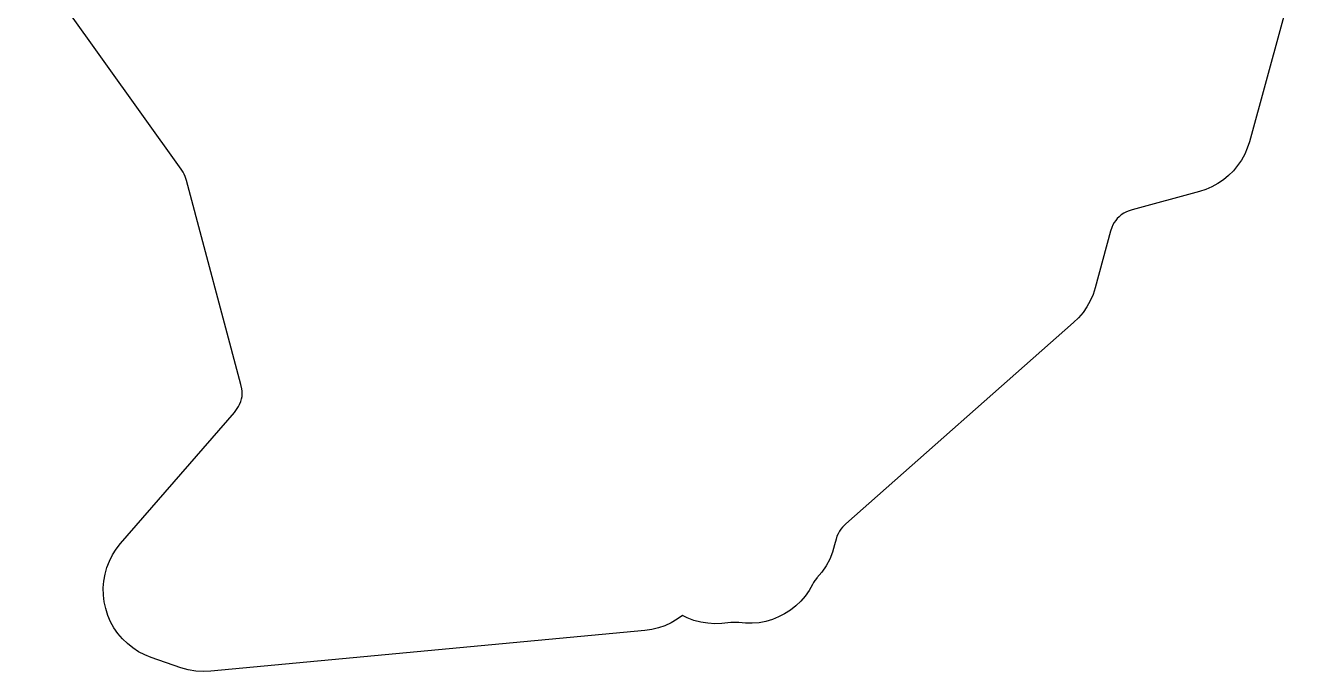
# Model space of a CAD drawing. Header units: metres. Extents: x 0 to 400, y 0 to 202.
# Drawn here: x 260.95 to 272.52, y 95.22 to 101.1 of the extents above; entities that cross this region are included whole.
import ezdxf

# ---------------------------------------------------------------- set-up
doc = ezdxf.new("R2010")
doc.units = ezdxf.units.M

msp = doc.modelspace()

# ---------------------------------------------------------------- linework, layer by layer
msp.add_lwpolyline([(272.522, 101.6436), (272.084, 100.0416), (272.065, 99.9836), (272.041, 99.9276), (272.011, 99.8736), (271.977, 99.8236), (271.938, 99.7756), (271.895, 99.7326), (271.847, 99.6936), (271.797, 99.6596), (271.743, 99.6306), (271.687, 99.6056), (271.629, 99.5876), (271.016, 99.4206), (270.98, 99.4096), (270.96, 99.4006), (270.94, 99.3896), (270.918, 99.3746), (270.898, 99.3586), (270.882, 99.3426), (270.867, 99.3236), (270.854, 99.3046), (270.842, 99.2846), (270.833, 99.2616), (270.821, 99.2256), (270.68, 98.7096), (270.661, 98.6506), (270.636, 98.5926), (270.605, 98.5386), (270.57, 98.4866), (270.529, 98.4386), (270.484, 98.3956), (268.411, 96.5606), (268.382, 96.5326), (268.367, 96.5146), (268.354, 96.4946), (268.341, 96.4716), (268.331, 96.4496), (268.323, 96.4236), (268.31, 96.3696), (268.291, 96.3036), (268.265, 96.2396), (268.233, 96.1786), (268.194, 96.1226), (268.149, 96.0696), (268.148, 96.0686), (268.129, 96.0456), (268.117, 96.0266), (268.108, 96.0086), (268.077, 95.9546), (268.041, 95.9046), (268.001, 95.8576), (267.956, 95.8146), (267.907, 95.7766), (267.855, 95.7426), (267.8, 95.7146), (267.743, 95.6916), (267.683, 95.6736), (267.622, 95.6616), (267.56, 95.6566), (267.498, 95.6566), (267.437, 95.6626), (267.431, 95.6636), (267.405, 95.6646), (267.365, 95.6626), (267.283, 95.6556), (267.219, 95.6526), (267.155, 95.6566), (267.092, 95.6656), (267.029, 95.6826), (266.969, 95.7046), (266.925, 95.7266), (266.878, 95.6926), (266.823, 95.6606), (266.766, 95.6336), (266.707, 95.6136), (266.646, 95.5986), (266.583, 95.5896), (262.633, 95.2196), (262.565, 95.2166), (262.496, 95.2216), (262.428, 95.2326), (262.362, 95.2516), (262.092, 95.3446), (262.033, 95.3686), (261.977, 95.3976), (261.924, 95.4316), (261.875, 95.4716), (261.829, 95.5156), (261.788, 95.5636), (261.752, 95.6156), (261.722, 95.6706), (261.697, 95.7286), (261.677, 95.7896), (261.664, 95.8506), (261.656, 95.9136), (261.655, 95.9776), (261.66, 96.0406), (261.671, 96.1026), (261.689, 96.1636), (261.711, 96.2226), (261.74, 96.2786), (261.774, 96.3316), (261.813, 96.3816), (262.848, 97.5766), (262.874, 97.6106), (262.887, 97.6296), (262.896, 97.6486), (262.906, 97.6746), (262.914, 97.7006), (262.918, 97.7226), (262.919, 97.7436), (262.919, 97.7696), (262.916, 97.7926), (262.908, 97.8316), (262.411, 99.6876), (262.4, 99.7236), (262.391, 99.7456), (262.382, 99.7626), (262.363, 99.7916), (260.947, 101.7776)])

doc.saveas('drawing.dxf')
